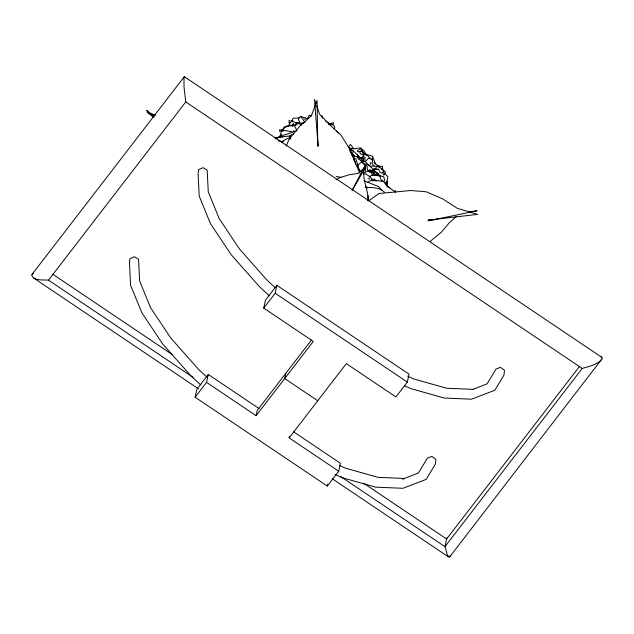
<?xml version="1.0" encoding="UTF-8"?>
<svg xmlns="http://www.w3.org/2000/svg" width="634" height="634" viewBox="0 0 634 634"><rect width="100%" height="100%" fill="white"/><g stroke="black" fill="none" stroke-linecap="round" stroke-linejoin="round"><path stroke-width="0.95" d="M367.966 200.764C368.758 188.766 360.421 177.377 365.105 165.3L351.997 190.596M280.791 135.082L280.917 131.824L283.826 130.398M367.974 200.558L368.227 195.724M364.843 160.671L365.049 157.042M386.328 185.294L387.849 176.617L384.339 173.106M372.19 160.236L372.546 156.336L369.59 155.164L365.85 154.942M363.425 160.204L363.932 155.75L361.689 150.369L359.732 152.572L360.651 154.014L362.545 154.751L366.357 154.141L370.708 159.079M395.339 192.609L395.561 190.786L394.277 191.151L390.948 189.003L386.803 185.596L383.721 181.522L375.391 180.325L370.066 180.817L367.728 182.33M387.231 187.101L387.604 185.207L385.9 183.876M279.586 137.61L279.927 135.906L279.42 137.705M293.637 431.833L340.426 463.28L338.707 471.205L327.271 486.056L195.113 397.225L196.833 389.3L208.269 374.448L259.163 408.661M195.113 397.225L206.557 382.373L208.269 374.448M206.557 382.373L256.112 415.682L313.299 341.425L263.744 308.108L265.456 300.191L276.892 285.34L409.049 374.171L407.337 382.096L395.901 396.947L346.338 363.631L289.152 437.896L338.707 471.205M263.744 308.108L275.18 293.257L276.892 285.34M256.112 415.682L257.253 410.404L311.468 340.014M285.847 373.275L284.706 378.553L317.745 400.759M289.152 437.896L289.532 436.129M327.271 486.056L327.651 484.297M446.899 537.711L444.965 546.659C446.32 549.393 446.415 556.763 449.704 556.898L602.237 358.527A6.768 2.528 -11.1 0 0 601.999 357.457L184.351 76.706A6.768 0.999 82.4 0 0 184.018 77.396L184.003 86.803L185.754 101.931L48.501 280.149C43.231 279.594 33.974 281.29 31.7 275.172A6.768 2.528 -11.1 0 1 32.437 273.967L33.404 273.246M279.982 129.352L279.475 131.333L283.208 129.281L286.449 126.079L295.927 125.326M387.049 184.399L387.509 182.671M369.971 165.276L370.874 162.225M449.704 556.898L449.918 556.311A6.768 0.999 82.4 0 0 450.021 555.764M357.172 167.194L357.972 165.054L361.435 162.106L367.07 166.124L367.443 169.833L369.828 172.456M279.768 137.681L280.442 135.89L275.948 139.044M286.172 146.137L289.183 139.012L299.898 126.047L311.365 115.824L317.063 100.449L317.816 145.986L317.65 140.423M288.692 124.938L288.763 125.968M292.702 125.889L293.835 123.606M352.615 189.629L365.905 166.679L358.329 173.351L349.057 174.81L339.031 177.932L336.004 179.898M353.186 152.2L352.33 153.483L354.699 156.107M32.096 274.324L184.232 76.777M579.666 366.238L446.621 538.987L363.718 483.259M601.84 359.359C596.919 364.907 589.041 366.436 582.218 368.441L444.965 546.659L340.72 476.586M382.128 169.698L382.849 168.771L382.215 166.045L379.79 166.639M321.303 116.49L321.906 115.808L322.555 118.257M382.762 172.02L381.731 173.122L380.154 172.4L379.203 170.625M365.176 161.63L368.972 157.993L370.375 158.445L372.721 160.204L371.992 163.556L373.68 165.759L375.891 166.837L378.981 165.625L379.901 166.671L379.362 167.059M281.726 142.444L283.549 140.605L288.605 138.006L289.936 139.163M361.657 157.581L363.567 155.726M353.51 160.014L354.834 158.809M333.928 128.876L334.934 127.965L333.801 125.041L330.504 124.573M456.425 216.511L449.886 222.138L441.605 231.941L430.335 241.3M369.123 177.266L371.033 175.65L374.432 175.039L379.639 175.658L381.01 179.794L382.873 181.578M373.6 170.784L373.046 169.666M368.568 200.851L379.132 193.489L410.769 190.509L426.278 191.785L442.801 198.973L457.383 208.364L477.576 214.387L428.109 220.109L434.33 219.626M376.651 167.836L372.689 169.603M385.591 183.694L386.795 183.028L387.025 181.269L385.678 183.123L384.22 182.489M301.261 123.773L304.962 122.132M364.495 172.813L368.417 170.808L371.286 172.622L373.085 175.594M305.651 117.964L300.793 116.569L299.47 117.203L298.305 118.843L299.684 122.449M291.997 126.309L294.453 125.247L296.886 122.79L303.496 123.289M328.341 124.549L331.828 123.186M361.134 160.537L362.157 160.093L363.401 160.774M293.613 133.766L290.554 135.351L289.397 136.817L290.935 138.656M349.754 150.012L351.268 149.418L352.322 150.567M472.623 389.474L487.07 383.863L496.002 369.028L500.48 367.3L504.482 370.288L504.006 374.995L494.829 390.251L471.585 399.182L444.394 398.057L410.689 388.555L404.516 385.749M403.097 478.932L418.448 472.972L427.371 458.136L431.849 456.409L435.859 459.396L435.384 464.104L426.199 479.359L402.955 488.291L375.764 487.166L342.059 477.664L335.006 474.462M402.883 479.074L404.547 478.472L378.102 477.37L345.324 468.13L339.927 465.681M360.088 151.336L358.464 151.859L357.37 151.463L357.528 150.599L360.278 148.974L362.307 150.955L364.447 154.553M275.037 137.879L281.544 136.603M371.611 179.628L374.425 179.034L376.176 181.316M292.028 124.399L293.431 124.113M428.093 220.925L477.085 210.765L468.566 212.073M374.076 169.833L378.427 168.953M370.502 166.441L374.092 165.783M279.309 137.071L290.491 135.914M288.082 126.174L284.064 127.093L282.716 129.891L283.073 131.119M363.734 174.112L365.541 173.906L370.201 176.743L373.085 180.959M369.075 170.197L370.747 170.07M296.284 131.222C291.41 131.856 287.067 135.01 281.995 135.367L280.878 134.701L280.387 135.613L282.582 137.253M350.15 151.003L353.304 150.797L358.226 155.798M370.145 171.196L372.015 171.101M365.239 187.64C371.896 187.284 379.568 187.228 384.529 192.371M291.545 120.975L292.932 120.92M278.588 140.962L283.295 141.604M362.212 161.67L365.588 161.733L368.956 165.632M473.17 389.355L446.724 388.262L413.947 379.021L407.654 376.16M369.226 170.142C373.584 170.126 377.127 173.137 380.281 175.832M299.24 118.003L293.162 118.225L291.331 121.617L290.055 122.861L289.025 122.988L289.167 120.373L290.063 120.785M358.884 157.161L362.196 157.604L363.25 159.102M374.86 169.151L379.069 169.73M341.258 177.393L336.21 176.458M281.425 129.922L292.005 131.753M352.092 155.758L356.673 156.487L364.051 164.063M358.543 156.455L360.366 158.246L363.662 158.88M364.867 163.857L367.229 164.404L373.006 168.795L373.164 171.949L374.749 173.93L376.445 174.818L378.181 173.431L373.656 171.315M379.544 175.681L383.736 176.767L384.846 181.055M376.628 166.06L380.725 167.978L383.768 170.475L382.999 173.827L383.435 174.952L384.22 174.778L385.527 171.949L381.105 168.937M600.675 356.736L601.698 357.188M368.069 178.645L369.844 179.137M291.252 120.999L296.752 122.933M155.607 115.126L147.159 112.281L153.396 117.155M363.837 180.714L378.672 186.594L381.581 190.24M293.391 130.802L294.929 131.484M311.762 115.745L309.249 115.237L307.696 118.138L305.303 119.105L302.545 119.041L300.793 116.569M374.187 162.835L379.457 166.782M336.155 131.183L338.382 133.077M386.28 185.294L389.767 187.854M325.654 121.054L329.014 123.289L331.844 123.987L333.579 123.868L332.818 122.172M372.015 174.184L373.616 175.253L377.04 175.008L378.062 176.093M185.754 101.931L582.218 368.441M275.18 293.257L407.337 382.096M52.622 274.134L172.464 354.691M48.501 280.149L192.966 377.262M33.531 277.946L198.49 388.832M332.256 478.757L448.793 557.096M301.277 124.969L298.741 123.218L295.563 124.874L294.651 126.293L296.902 130.636M373.022 169.793L376.453 172.48M370.407 170.681L374.496 173.993M154.284 116.498L146.533 110.332L153.61 116.997M377.135 173.05L378.49 174.192M376.128 172.781L372.943 169.547M382.35 180.492L383.618 181.593M348.993 147.342L353.035 150.979M275.259 287.678L267.334 280.466L239.39 248.885L219.237 218.659L208.261 191.856L207.191 170.15L203.078 167.677L198.545 169.658L198.125 174.104L199.203 196.12L210.496 223.675L231.212 254.749L259.948 287.226L269.371 295.801M207.35 377.444L198.711 369.574L170.76 337.993L150.615 307.767L139.631 280.965L138.561 259.258L134.448 256.786L129.915 258.767L129.494 263.221L130.58 285.229L141.865 312.784L162.589 343.866L191.325 376.334L200.748 384.909M297.251 122.307L298.479 123.472M358.273 169.064L360.825 171.497M360.366 158.246L362.941 161.02M350.499 152.152L351.696 153.333M364.447 153.634L361.705 150.805M374.02 162.375L374.789 163.176M350.23 151.257L354.335 156.36M359.153 159.451L357.885 157.985L358.503 155.592L357.418 154.942L357.6 157.375M303.345 120.27L304.978 122.37M353.78 148.744L350.412 144.417L348.288 146.993L350.776 148.332L354.533 148.816L360.675 147.801L363.964 150.868L366.507 155.275M350.285 151.597L354.097 157.62L355.69 164.372M365.485 185.73L367.023 188.227M358.733 156.392L359.573 157.906M359.819 173.042L348.89 147.73L340.823 134.852L329.973 125.072L319.568 114.16L316.699 105.902M372.546 156.336L375.629 164.127M359.565 170.633L355.761 158.484M316.065 104.063L314.472 99.475L318.117 146.391M289.754 122.647L289.825 125.207M365.438 167.915L365.446 171.22"/></g></svg>
